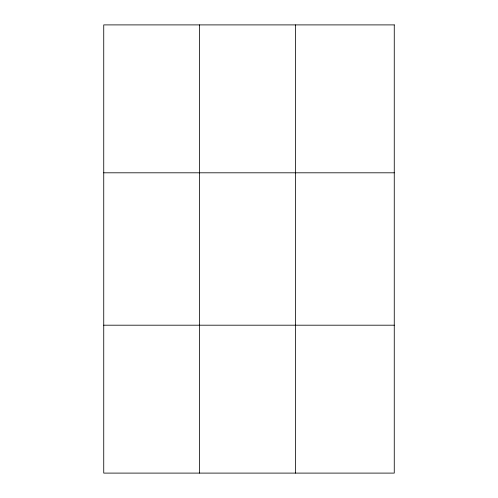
<?xml version="1.0" encoding="UTF-8"?>
<svg xmlns="http://www.w3.org/2000/svg" width="498" height="498" viewBox="0 0 498 498"><rect width="100%" height="100%" fill="white"/><g stroke="black" fill="none" stroke-linecap="round" stroke-linejoin="round"><path stroke-width="0.75" d="M199.611 473.1L199.611 24.9M295.482 473.1L295.482 24.9M103.74 172.806L394.26 172.806M103.74 325.194L394.26 325.194M394.26 24.9L103.74 24.9L103.74 473.1L394.26 473.1L394.26 24.9"/></g></svg>
